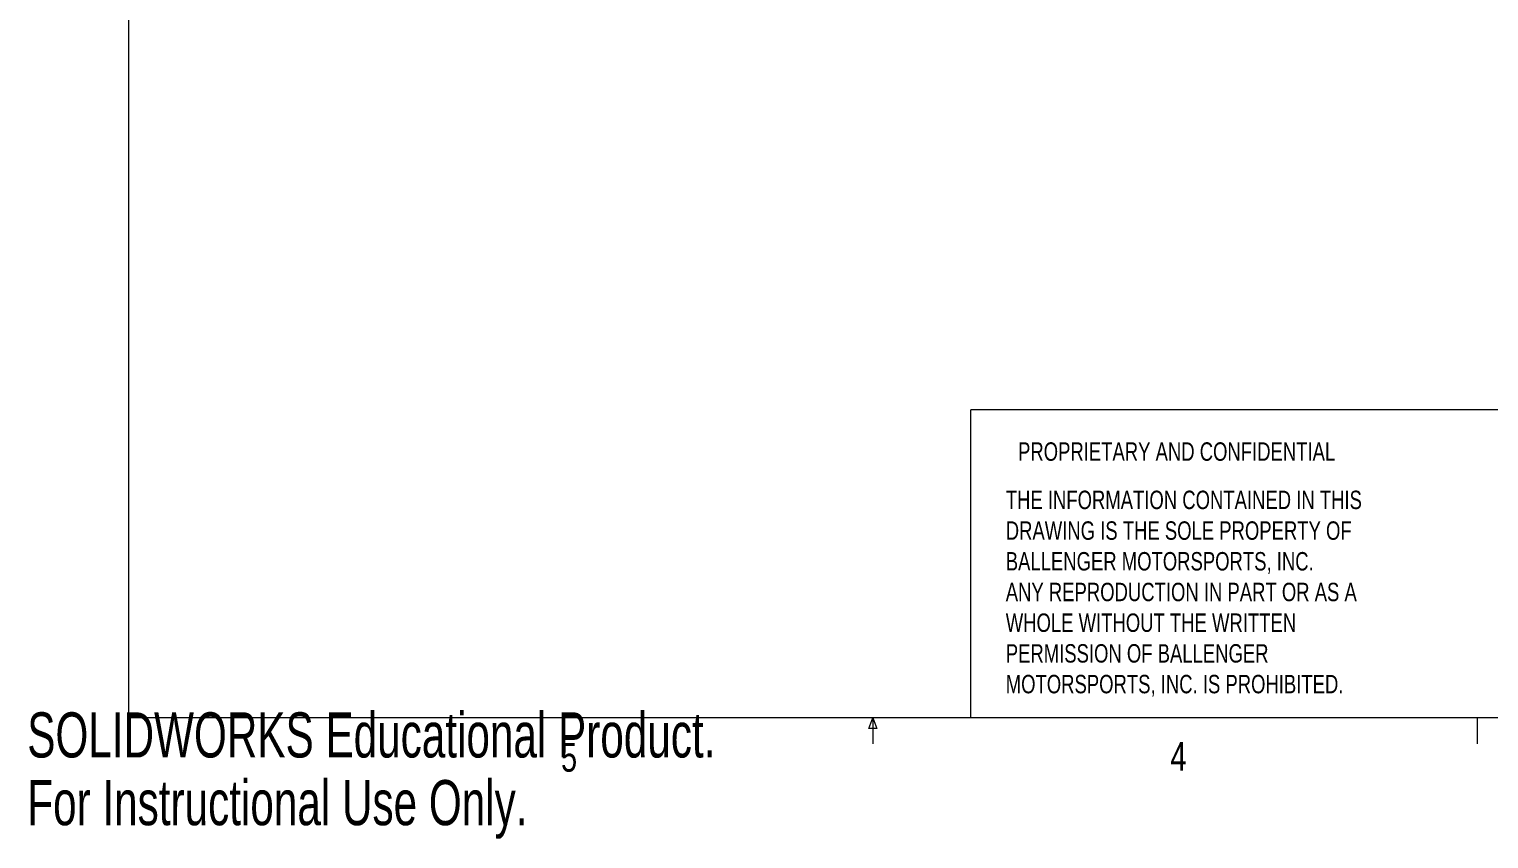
# Model space of a CAD drawing. Header units: millimetres. Extents: x 0 to 270, y 0 to 208.
# Drawn here: x 0.2 to 120.9, y 0 to 66.9 of the extents above; entities that cross this region are included whole.
import ezdxf

# ---------------------------------------------------------------- set-up
doc = ezdxf.new("R2010")
doc.units = ezdxf.units.MM
doc.styles.add('SLDTEXTSTYLE0', font='TXT', dxfattribs={"width": 0.75})
doc.styles.add('SLDTEXTSTYLE2', font='TXT', dxfattribs={"width": 0.7})

msp = doc.modelspace()

# ---------------------------------------------------------------- linework, layer by layer
at = {"color": 7, "linetype": 'Continuous', "lineweight": 18}
for p, q in [((8.38, 208.079), (8.38, 9.959)), ((78.073, 9.959), (78.073, 35.453)), ((121.874, 35.453), (78.073, 35.453)), ((270, 9.959), (8.38, 9.959)), ((69.632, 9.081), (69.969, 9.959)), ((69.969, 9.959), (69.969, 7.805)), ((69.969, 9.959), (70.288, 9.081)), ((119.975, 9.959), (119.975, 7.805)), ((70.288, 9.081), (69.632, 9.081))]:
    msp.add_line(p, q, dxfattribs=at)

# ---------------------------------------------------------------- texts
at = {"color": 7, "linetype": 'Continuous', "lineweight": 0, "attachment_point": 1, "style": 'SLDTEXTSTYLE0'}
for s, insert, char_height in [('PROPRIETARY AND CONFIDENTIAL', (81.974, 32.76), 1.524), ('THE INFORMATION CONTAINED IN THIS^JDRAWING IS THE SOLE PROPERTY OF^JBALLENGER MOTORSPORTS, INC.  ^JANY REPRODUCTION IN PART OR AS A ^JWHOLE WITHOUT THE WRITTEN ^JPERMISSION OF BALLENGER ^JMOTORSPORTS, INC. IS PROHIBITED.', (80.958, 28.762), 1.524), ('5', (44.165, 7.889), 2.381), ('4', (94.585, 7.969), 2.381)]:
    msp.add_mtext(s, dxfattribs=dict(at, insert=insert, char_height=char_height))
at = {"color": 7, "linetype": 'Continuous', "char_height": 3.73507, "attachment_point": 1, "style": 'SLDTEXTSTYLE2'}
for s, insert in [('SOLIDWORKS Educational Product.', (0, 10.417)), ('For Instructional Use Only.', (0, 4.815))]:
    msp.add_mtext(s, dxfattribs=dict(at, insert=insert))

doc.saveas('drawing.dxf')
